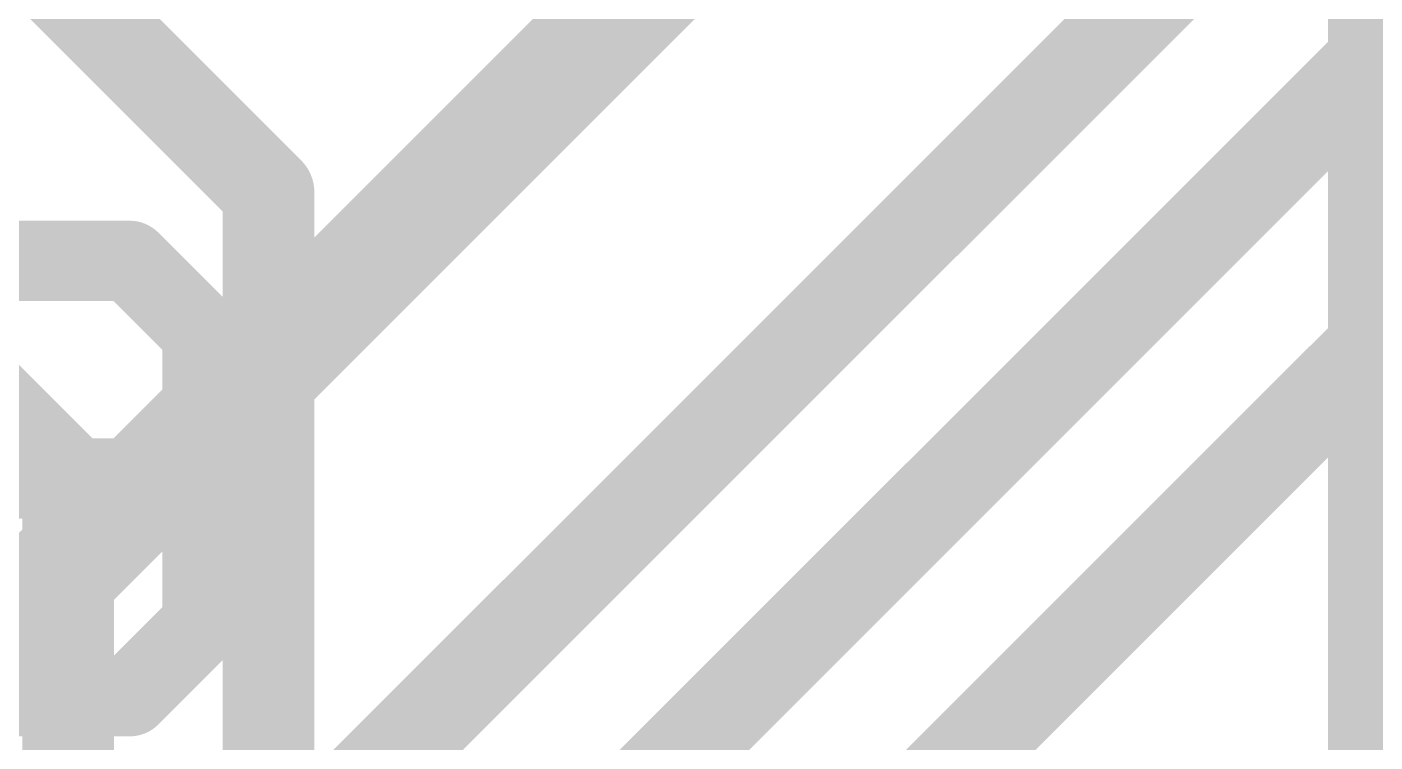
# Model space of a CAD drawing. Extents: x -33 to 74, y -18 to 36.
# Drawn here: x 15.276 to 18.266, y 20.18 to 21.767 of the extents above; entities that cross this region are included whole.
import ezdxf

# ---------------------------------------------------------------- set-up
doc = ezdxf.new("R2010")
doc.units = 0
for name, color, linetype in [('1', 12, 'CONTINUOUS'), ('16', 132, 'CONTINUOUS'), ('21', 41, 'CONTINUOUS')]:
    doc.layers.add(name, color=color, linetype=linetype)

msp = doc.modelspace()

# ---------------------------------------------------------------- linework, layer by layer
at = {"layer": '1'}
for points, const_width in [([(20.32, 23.749), (15.367, 18.796)], 0.2032), ([(13.9, 17.964), (18.542, 22.606)], 0.2032), ([(17.0815, 22.2885), (14.605, 19.812)], 0.254), ([(15.8115, 18.6055), (18.796, 21.59)], 0.2032)]:
    msp.add_lwpolyline(points, dxfattribs=dict(at, const_width=const_width))
at = {"layer": '16'}
for points, const_width in [([(18.288, 24.892), (18.288, 15.0368)], 0.254), ([(14.351, 22.86), (15.8115, 21.3995)], 0.2032), ([(14.351, 21.7805), (15.367, 20.7645)], 0.2032), ([(15.8115, 21.3995), (15.8115, 12.0015)], 0.2032), ([(15.367, 20.7645), (15.367, 11.176)], 0.2032)]:
    msp.add_lwpolyline(points, dxfattribs=dict(at, const_width=const_width))
at = {"layer": '16', "const_width": 0.1016}
for points in [[(15.8623, 21.3995, 1), (15.7607, 21.3995)], [(15.7756, 21.3636, 1), (15.8474, 21.4354)], [(15.4178, 20.7645, 1), (15.3162, 20.7645)], [(15.3311, 20.7286, 1), (15.4029, 20.8004)]]:
    msp.add_lwpolyline(points, format="xyb", dxfattribs=at)
at = {"layer": '21', "const_width": 0.1778}
for points in [[(15.5038, 21.2479), (15.1818, 21.2479)], [(15.6648, 21.0869), (15.5038, 21.2479)], [(15.6648, 20.4429), (15.6648, 21.0869)], [(15.1818, 20.7649), (15.6648, 20.7649)], [(15.5038, 20.2819), (15.6648, 20.4429)], [(15.1818, 20.2819), (15.5038, 20.2819)]]:
    msp.add_lwpolyline(points, dxfattribs=at)
at = {"layer": '21', "const_width": 0.0889}
for points in [[(15.5353, 21.2794, 1), (15.4724, 21.2165)], [(15.5038, 21.2035, 1), (15.5038, 21.2924)], [(15.7093, 21.0869, 1), (15.6204, 21.0869)], [(15.6334, 21.0555, 1), (15.6963, 21.1183)], [(15.6648, 20.7205, 1), (15.6648, 20.8094)], [(15.6963, 20.4115, 1), (15.6334, 20.4743)], [(15.6204, 20.4429, 1), (15.7093, 20.4429)], [(15.5038, 20.2374, 1), (15.5038, 20.3264)], [(15.4724, 20.3133, 1), (15.5353, 20.2505)]]:
    msp.add_lwpolyline(points, format="xyb", dxfattribs=at)

doc.saveas('drawing.dxf')
